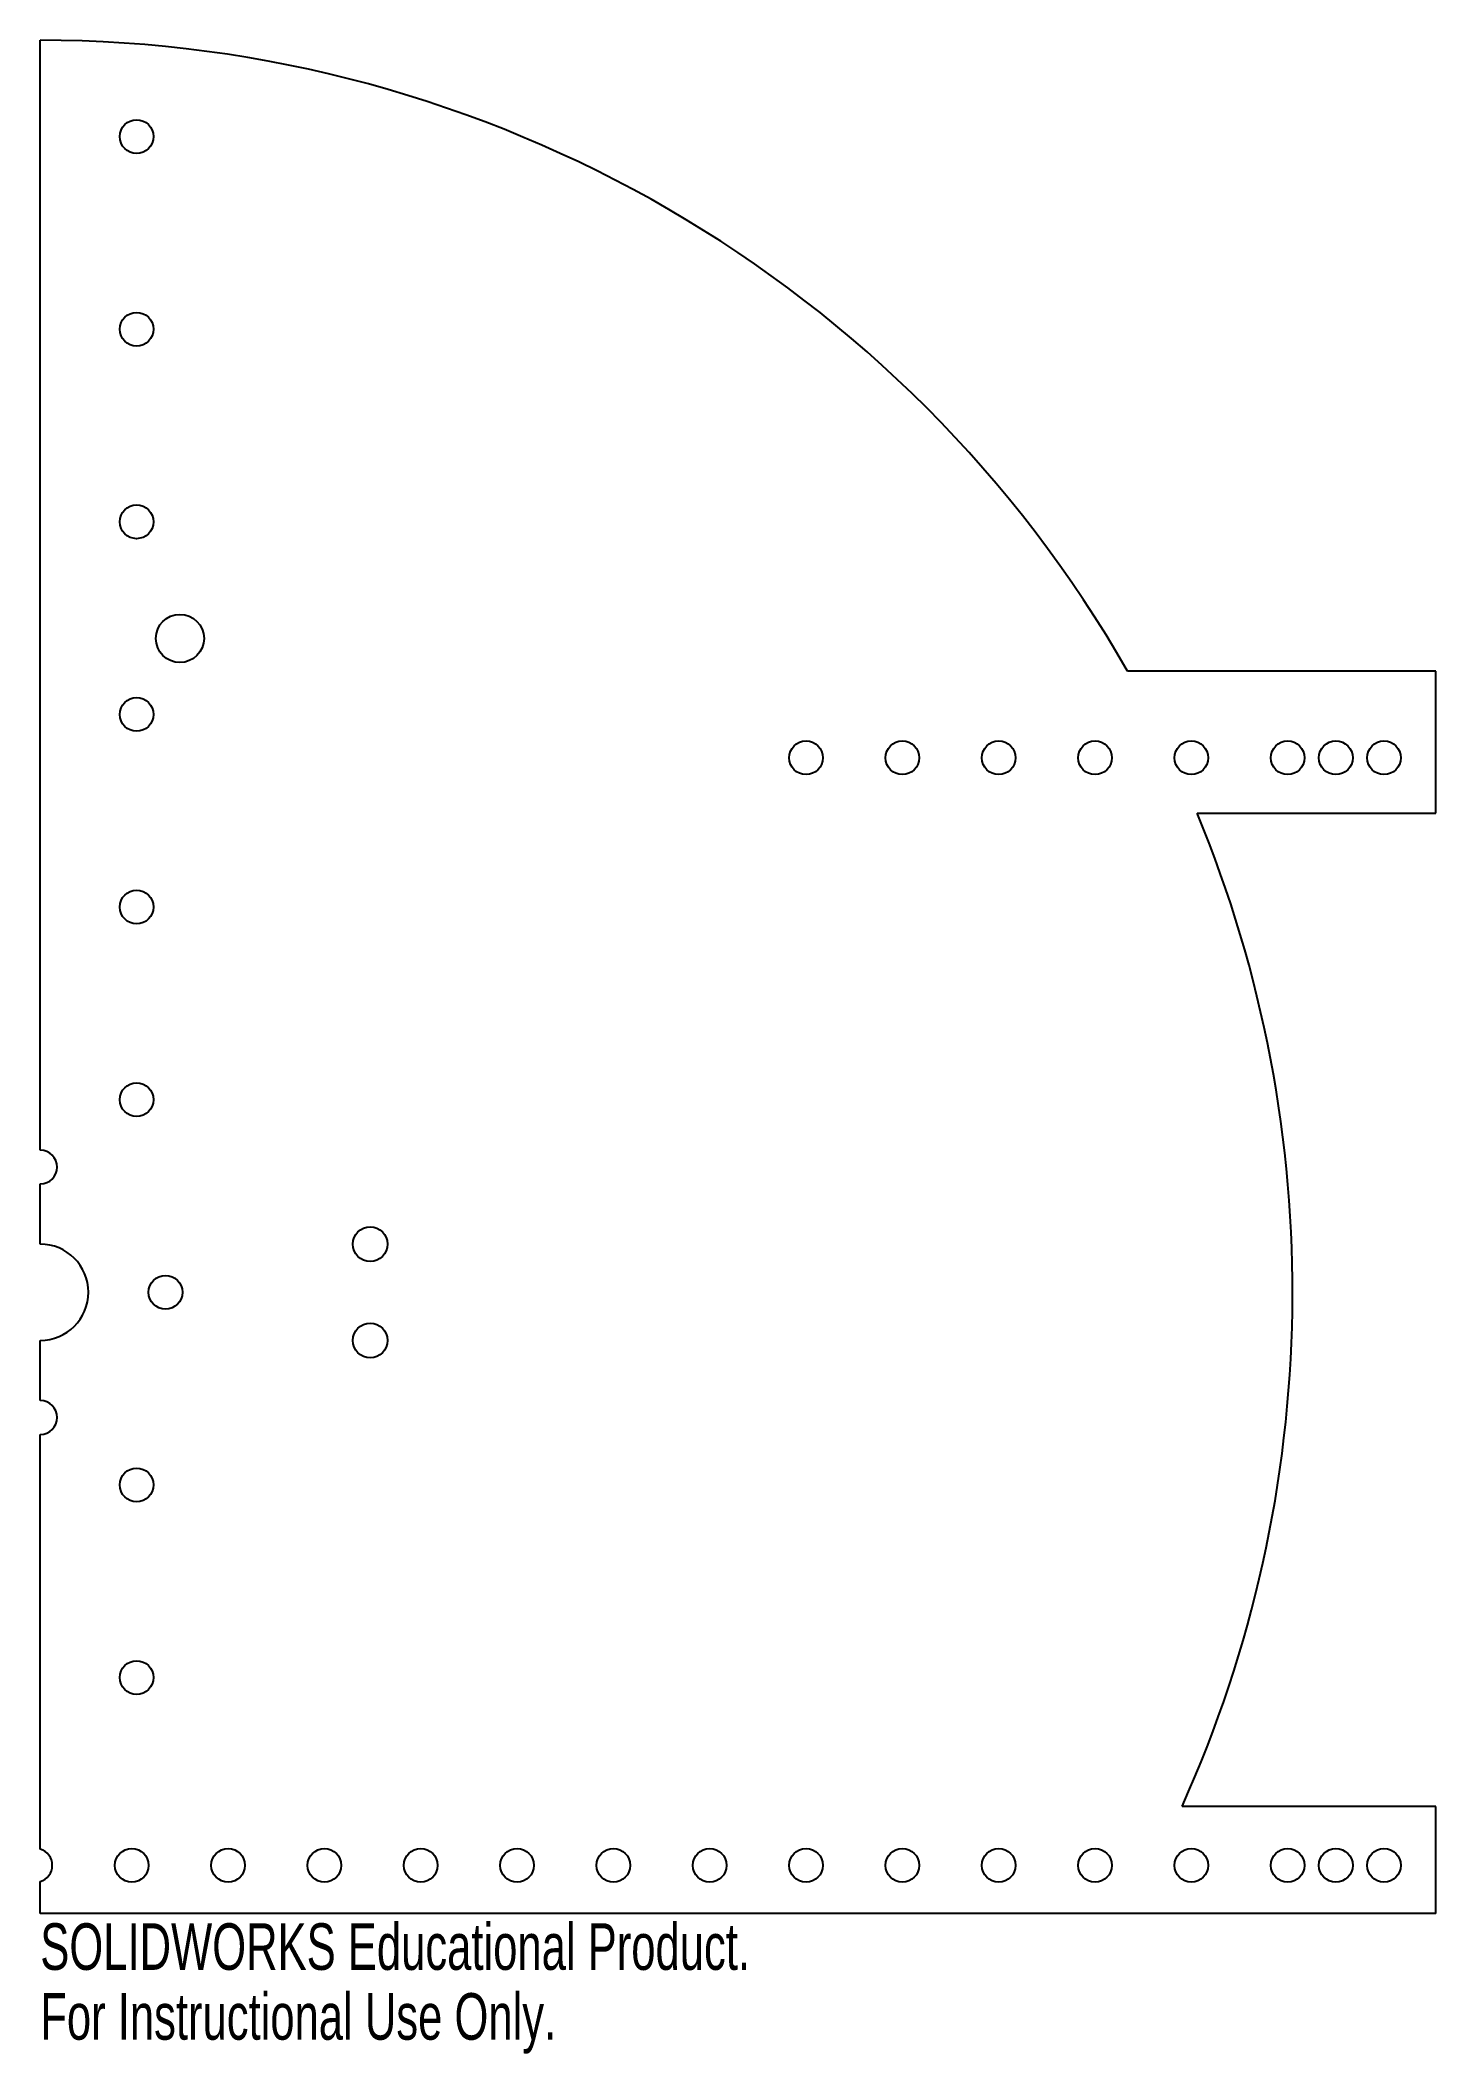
# Model space of a CAD drawing. Header units: millimetres. Extents: x 0 to 145, y -79 to 130.
import ezdxf

# ---------------------------------------------------------------- set-up
doc = ezdxf.new("R2010")
doc.units = ezdxf.units.MM
doc.styles.add('SLDTEXTSTYLE0', font='TXT', dxfattribs={"width": 0.7})

msp = doc.modelspace()

# ---------------------------------------------------------------- linework, layer by layer
at = {"color": 7, "linetype": 'Continuous', "lineweight": 25}
for p, q in [((0, 14.75), (0, 130)), ((144.87, 64.5), (112.87, 64.5)), ((144.87, 49.75), (144.87, 64.5)), ((120.1, 49.75), (144.87, 49.75)), ((0, 5), (0, 11.25)), ((0, -11.25), (0, -5)), ((0, -57.82), (0, -14.75)), ((144.87, -53.38), (118.53, -53.38)), ((144.87, -64.5), (144.87, -53.38)), ((0, -64.5), (0, -61.18)), ((144.87, -64.5), (0, -64.5))]:
    msp.add_line(p, q, dxfattribs=at)
for centre, radius in [((10, 120), 1.75), ((10, 100), 1.75), ((10, 80), 1.75), ((14.5, 67.89), 2.5), ((10, 60), 1.75), ((79.5, 55.5), 1.75), ((89.5, 55.5), 1.75), ((99.5, 55.5), 1.75), ((109.5, 55.5), 1.75), ((119.5, 55.5), 1.75), ((129.5, 55.5), 1.75), ((134.5, 55.5), 1.75), ((139.5, 55.5), 1.75), ((10, 40), 1.75), ((10, 20), 1.75), ((34.25, 5), 1.8), ((13, 0), 1.75), ((34.25, -5), 1.8), ((10, -20), 1.75), ((10, -40), 1.75), ((9.5, -59.5), 1.75), ((19.5, -59.5), 1.75), ((29.5, -59.5), 1.75), ((39.5, -59.5), 1.75), ((49.5, -59.5), 1.75), ((59.5, -59.5), 1.75), ((69.5, -59.5), 1.75), ((79.5, -59.5), 1.75), ((89.5, -59.5), 1.75), ((99.5, -59.5), 1.75), ((109.5, -59.5), 1.75), ((119.5, -59.5), 1.75), ((129.5, -59.5), 1.75), ((134.5, -59.5), 1.75), ((139.5, -59.5), 1.75)]:
    msp.add_circle(centre, radius, dxfattribs=at)
for centre, radius, start, end in [((0, 0), 130, 29.7459, 90), ((0, 0), 130, 335.755, 22.5027), ((0, 13), 1.75, 270, 90), ((0, 0), 5, 270, 90), ((0, -13), 1.75, 270, 90), ((-0.5, -59.5), 1.75, 286.6015, 73.3985)]:
    msp.add_arc(centre, radius, start, end, dxfattribs=at)

# ---------------------------------------------------------------- texts
at = {"color": 7, "linetype": 'Continuous', "char_height": 4.8336, "attachment_point": 1, "style": 'SLDTEXTSTYLE0'}
for s, insert in [('SOLIDWORKS Educational Product.', (0, -65.52)), ('For Instructional Use Only.', (0, -72.77))]:
    msp.add_mtext(s, dxfattribs=dict(at, insert=insert))

doc.saveas('drawing.dxf')
